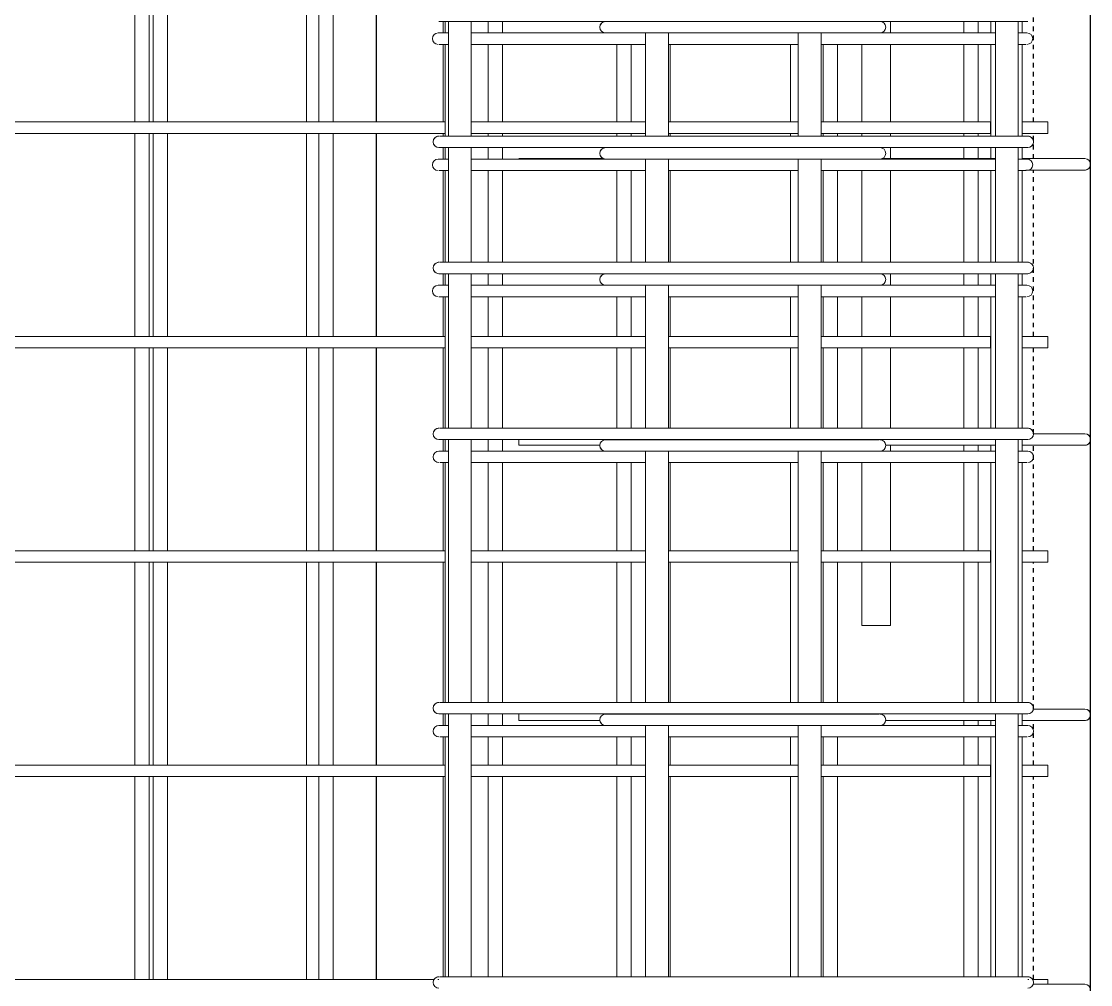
# Model space of a CAD drawing. Header units: millimetres. Extents: x -8986 to 3673, y -4076 to 6166.
# Drawn here: x -5737 to -4989, y 1789 to 2462 of the extents above; entities that cross this region are included whole.
import ezdxf

# ---------------------------------------------------------------- set-up
doc = ezdxf.new("R2010")
doc.units = ezdxf.units.MM
doc.linetypes.add('Dash', pattern=[6.36, 3.18, -3.18])
for name, color, linetype, lineweight in [('A-WALL', 113, 'Continuous', 25), ('A-WALL-HDLN', 110, 'Dash', 25), ('S-RBAR', 171, 'Continuous', 18)]:
    doc.layers.add(name, color=color, linetype=linetype, lineweight=lineweight)

msp = doc.modelspace()

# ---------------------------------------------------------------- linework, layer by layer
at = {"layer": 'A-WALL'}
for p, q in [((-4988.80383, -1395), (-4988.80383, 3660)), ((-5488.80383, 2534.10345), (-5488.80383, 2392.13793)), ((-5488.80383, 2384.13793), (-5488.80383, 2242.17241)), ((-5488.80383, 2234.17241), (-5488.80383, 2092.2069)), ((-5488.80383, 2084.2069), (-5488.80383, 1942.24138)), ((-5488.80383, 1934.24138), (-5488.80383, 1792.27586))]:
    msp.add_line(p, q, dxfattribs=at)
at = {"layer": 'A-WALL-HDLN'}
for p, q in [((-5028.80383, 2392.13793), (-5028.80383, 2534.10345)), ((-5028.80383, 2366.5), (-5028.80383, 2384.13793)), ((-5028.80383, 2242.17241), (-5028.80383, 2358.5)), ((-5028.80383, 2174), (-5028.80383, 2234.17241)), ((-5028.80383, 2092.2069), (-5028.80383, 2166)), ((-5028.80383, 1981.5), (-5028.80383, 2084.2069)), ((-5028.80383, 1942.24138), (-5028.80383, 1973.5)), ((-5028.80383, 1792.27586), (-5028.80383, 1934.24138))]:
    msp.add_line(p, q, dxfattribs=at)
at = {"layer": 'S-RBAR'}
for p, q in [((-5657.65663, 2392.13793), (-5657.65663, 2534.10345)), ((-5647.65663, 2392.13793), (-5647.65663, 2534.10345)), ((-5644.82283, 2392.13793), (-5644.82283, 2534.10345)), ((-5634.82283, 2392.13793), (-5634.82283, 2534.10345)), ((-5537.57758, 2392.13793), (-5537.57758, 2534.10345)), ((-5528.77608, 2392.13793), (-5528.77608, 2534.10345)), ((-5518.77608, 2392.13793), (-5518.77608, 2534.10345)), ((-5444.80383, 2462.5), (-5440.07244, 2462.5)), ((-5441.73624, 2454.43359), (-5441.73624, 2462.5)), ((-5440.45803, 2454.43359), (-5440.45803, 2462.5)), ((-5440.17735, 2462.5), (-5437.5966, 2462.5)), ((-5438.19661, 2382.25), (-5438.19661, 2462.5)), ((-5437.72163, 2462.5), (-5424.80383, 2462.5)), ((-5052.80383, 2462.5), (-5424.80383, 2462.5)), ((-5422.19661, 2382.25), (-5422.19661, 2462.5)), ((-5410.33233, 2454.43359), (-5410.33233, 2462.5)), ((-5400.33233, 2454.43359), (-5400.33233, 2462.5)), ((-5328.19784, 2462.43359), (-5308.19784, 2462.43359)), ((-5156.19784, 2462.43359), (-5308.19784, 2462.43359)), ((-5156.19784, 2462.43359), (-5142.05571, 2462.43359)), ((-5142.05571, 2462.43359), (-5136.87933, 2462.43359)), ((-5136.23873, 2462.43359), (-5136.19784, 2462.43359)), ((-5128.80383, 2454.43359), (-5128.80383, 2462.5)), ((-5077.46797, 2454.43359), (-5077.46797, 2462.5)), ((-5067.46797, 2454.43359), (-5067.46797, 2462.5)), ((-5058.59657, 2454.43359), (-5058.59657, 2462.5)), ((-5055.41105, 2382.25), (-5055.41105, 2462.5)), ((-5052.80383, 2462.5), (-5032.80383, 2462.5)), ((-5039.41105, 2382.25), (-5039.41105, 2462.5)), ((-5036.80383, 2454.43359), (-5036.80383, 2462.5)), ((-5438.64646, 2454.43359), (-5445.33806, 2454.43359)), ((-5422.19661, 2454.43359), (-5328.19784, 2454.43359)), ((-5328.19784, 2454.43359), (-5308.19784, 2454.43359)), ((-5156.19784, 2454.43359), (-5308.19784, 2454.43359)), ((-5300.20383, 2382.25), (-5300.20383, 2454.43359)), ((-5284.20383, 2382.25), (-5284.20383, 2454.43359)), ((-5193.40383, 2382.25), (-5193.40383, 2454.43359)), ((-5177.40383, 2382.25), (-5177.40383, 2454.43359)), ((-5156.19784, 2454.43359), (-5143.28004, 2454.43359)), ((-5143.40508, 2454.43359), (-5140.82432, 2454.43359)), ((-5140.92924, 2454.43359), (-5136.19784, 2454.43359)), ((-5136.19784, 2454.43359), (-5055.41105, 2454.43359)), ((-5033.33806, 2454.43359), (-5038.92869, 2454.43359)), ((-5439.4802, 2446.43359), (-5444.65658, 2446.43359)), ((-5441.73624, 2392.13793), (-5441.73624, 2446.43359)), ((-5440.45803, 2382.25), (-5440.45803, 2446.43359)), ((-5438.34, 2446.43359), (-5439.4802, 2446.43359)), ((-5422.19661, 2446.43359), (-5300.20383, 2446.43359)), ((-5410.33233, 2392.13793), (-5410.33233, 2446.43359)), ((-5400.33233, 2392.13793), (-5400.33233, 2446.43359)), ((-5320.31349, 2392.13793), (-5320.31349, 2446.43359)), ((-5310.31349, 2392.13793), (-5310.31349, 2446.43359)), ((-5284.20383, 2446.43359), (-5193.40383, 2446.43359)), ((-5283.08708, 2392.13793), (-5283.08708, 2446.43359)), ((-5198.89073, 2392.13793), (-5198.89073, 2446.43359)), ((-5177.40383, 2446.43359), (-5055.41105, 2446.43359)), ((-5175.84182, 2392.13793), (-5175.84182, 2446.43359)), ((-5165.84182, 2392.13793), (-5165.84182, 2446.43359)), ((-5148.80383, 2392.13793), (-5148.80383, 2446.43359)), ((-5128.80383, 2392.13793), (-5128.80383, 2446.43359)), ((-5077.46797, 2392.13793), (-5077.46797, 2446.43359)), ((-5067.46797, 2392.13793), (-5067.46797, 2446.43359)), ((-5058.59657, 2382.25), (-5058.59657, 2446.43359)), ((-5034.01955, 2446.43359), (-5039.19593, 2446.43359)), ((-5036.80383, 2382.25), (-5036.80383, 2446.43359)), ((-6211.80383, 2392.13793), (-5440.45803, 2392.13793)), ((-5422.19661, 2392.13793), (-5300.20383, 2392.13793)), ((-5284.20383, 2392.13793), (-5193.40383, 2392.13793)), ((-5177.40383, 2392.13793), (-5058.80383, 2392.13793)), ((-5058.80383, 2384.13793), (-5058.80383, 2392.13793)), ((-5036.80383, 2392.13793), (-5018.80383, 2392.13793)), ((-5018.80383, 2384.13793), (-5018.80383, 2392.13793)), ((-6211.80383, 2384.13793), (-5440.45803, 2384.13793)), ((-5657.65663, 2242.17241), (-5657.65663, 2384.13793)), ((-5647.65663, 2242.17241), (-5647.65663, 2384.13793)), ((-5644.82283, 2242.17241), (-5644.82283, 2384.13793)), ((-5634.82283, 2242.17241), (-5634.82283, 2384.13793)), ((-5537.57758, 2242.17241), (-5537.57758, 2384.13793)), ((-5528.77608, 2242.17241), (-5528.77608, 2384.13793)), ((-5518.77608, 2242.17241), (-5518.77608, 2384.13793)), ((-5444.80383, 2382.25), (-5444.7204, 2382.25)), ((-5444.12235, 2382.25), (-5438.94597, 2382.25)), ((-5441.73624, 2382.25), (-5441.73624, 2384.13793)), ((-5438.94597, 2382.25), (-5424.80383, 2382.25)), ((-5052.80383, 2382.25), (-5424.80383, 2382.25)), ((-5422.19661, 2384.13793), (-5300.20383, 2384.13793)), ((-5410.33233, 2382.25), (-5410.33233, 2384.13793)), ((-5400.33233, 2382.25), (-5400.33233, 2384.13793)), ((-5320.31349, 2382.25), (-5320.31349, 2384.13793)), ((-5310.31349, 2382.25), (-5310.31349, 2384.13793)), ((-5284.20383, 2384.13793), (-5193.40383, 2384.13793)), ((-5283.08708, 2382.25), (-5283.08708, 2384.13793)), ((-5198.89073, 2382.25), (-5198.89073, 2384.13793)), ((-5177.40383, 2384.13793), (-5058.80383, 2384.13793)), ((-5175.84182, 2382.25), (-5175.84182, 2384.13793)), ((-5165.84182, 2382.25), (-5165.84182, 2384.13793)), ((-5148.80383, 2382.25), (-5148.80383, 2384.13793)), ((-5128.80383, 2382.25), (-5128.80383, 2384.13793)), ((-5077.46797, 2382.25), (-5077.46797, 2384.13793)), ((-5067.46797, 2382.25), (-5067.46797, 2384.13793)), ((-5052.80383, 2382.25), (-5032.80383, 2382.25)), ((-5036.80383, 2384.13793), (-5018.80383, 2384.13793)), ((-5444.80383, 2374.25), (-5440.07244, 2374.25)), ((-5441.73624, 2366.18359), (-5441.73624, 2374.25)), ((-5440.45803, 2366.18359), (-5440.45803, 2374.25)), ((-5440.17735, 2374.25), (-5437.5966, 2374.25)), ((-5438.19661, 2294), (-5438.19661, 2374.25)), ((-5437.72163, 2374.25), (-5424.80383, 2374.25)), ((-5052.80383, 2374.25), (-5424.80383, 2374.25)), ((-5422.19661, 2294), (-5422.19661, 2374.25)), ((-5410.33233, 2366.18359), (-5410.33233, 2374.25)), ((-5400.33233, 2366.18359), (-5400.33233, 2374.25)), ((-5328.19784, 2374.18359), (-5308.19784, 2374.18359)), ((-5156.19784, 2374.18359), (-5308.19784, 2374.18359)), ((-5156.19784, 2374.18359), (-5142.05571, 2374.18359)), ((-5142.05571, 2374.18359), (-5136.87933, 2374.18359)), ((-5136.23873, 2374.18359), (-5136.19784, 2374.18359)), ((-5128.80383, 2366.5), (-5128.80383, 2374.25)), ((-5077.46797, 2366.5), (-5077.46797, 2374.25)), ((-5067.46797, 2366.5), (-5067.46797, 2374.25)), ((-5058.59657, 2366.5), (-5058.59657, 2374.25)), ((-5055.41105, 2294), (-5055.41105, 2374.25)), ((-5052.80383, 2374.25), (-5032.80383, 2374.25)), ((-5039.41105, 2294), (-5039.41105, 2374.25)), ((-5036.80383, 2366.18359), (-5036.80383, 2374.25)), ((-5438.64646, 2366.18359), (-5445.33806, 2366.18359)), ((-5422.19661, 2366.18359), (-5328.19784, 2366.18359)), ((-5388.80383, 2366.5), (-5329.66794, 2366.5)), ((-5328.19784, 2366.18359), (-5308.19784, 2366.18359)), ((-5156.19784, 2366.18359), (-5308.19784, 2366.18359)), ((-5300.20383, 2294), (-5300.20383, 2366.18359)), ((-5284.20383, 2294), (-5284.20383, 2366.18359)), ((-5193.40383, 2294), (-5193.40383, 2366.18359)), ((-5177.40383, 2294), (-5177.40383, 2366.18359)), ((-5156.19784, 2366.18359), (-5143.28004, 2366.18359)), ((-5143.40508, 2366.18359), (-5140.82432, 2366.18359)), ((-5140.92924, 2366.18359), (-5136.19784, 2366.18359)), ((-5136.19784, 2366.18359), (-5055.41105, 2366.18359)), ((-5134.72775, 2366.5), (-5055.41105, 2366.5)), ((-5033.33806, 2366.18359), (-5038.92869, 2366.18359)), ((-5036.80383, 2366.5), (-5012.80383, 2366.5)), ((-4992.80383, 2366.5), (-5012.80383, 2366.5)), ((-5439.4802, 2358.18359), (-5444.65658, 2358.18359)), ((-5441.73624, 2294), (-5441.73624, 2358.18359)), ((-5440.45803, 2294), (-5440.45803, 2358.18359)), ((-5438.34, 2358.18359), (-5439.4802, 2358.18359)), ((-5422.19661, 2358.18359), (-5300.20383, 2358.18359)), ((-5410.33233, 2294), (-5410.33233, 2358.18359)), ((-5400.33233, 2294), (-5400.33233, 2358.18359)), ((-5320.31349, 2294), (-5320.31349, 2358.18359)), ((-5310.31349, 2294), (-5310.31349, 2358.18359)), ((-5284.20383, 2358.18359), (-5193.40383, 2358.18359)), ((-5283.08708, 2294), (-5283.08708, 2358.18359)), ((-5198.89073, 2294), (-5198.89073, 2358.18359)), ((-5177.40383, 2358.18359), (-5055.41105, 2358.18359)), ((-5175.84182, 2294), (-5175.84182, 2358.18359)), ((-5165.84182, 2294), (-5165.84182, 2358.18359)), ((-5148.80383, 2294), (-5148.80383, 2358.18359)), ((-5128.80383, 2294), (-5128.80383, 2358.18359)), ((-5077.46797, 2294), (-5077.46797, 2358.18359)), ((-5067.46797, 2294), (-5067.46797, 2358.18359)), ((-5058.59657, 2294), (-5058.59657, 2358.18359)), ((-5034.01955, 2358.18359), (-5039.19593, 2358.18359)), ((-5036.80383, 2294), (-5036.80383, 2358.18359)), ((-5034.04558, 2358.5), (-5032.3265, 2358.5)), ((-5031.86796, 2358.5), (-5012.80383, 2358.5)), ((-4992.80383, 2358.5), (-5012.80383, 2358.5)), ((-5444.80383, 2294), (-5444.7204, 2294)), ((-5444.12235, 2294), (-5438.94597, 2294)), ((-5438.94597, 2294), (-5424.80383, 2294)), ((-5052.80383, 2294), (-5424.80383, 2294)), ((-5052.80383, 2294), (-5032.80383, 2294)), ((-5444.80383, 2286), (-5440.07244, 2286)), ((-5441.73624, 2277.93359), (-5441.73624, 2286)), ((-5440.45803, 2277.93359), (-5440.45803, 2286)), ((-5440.17735, 2286), (-5437.5966, 2286)), ((-5438.19661, 2177.93359), (-5438.19661, 2286)), ((-5437.72163, 2286), (-5424.80383, 2286)), ((-5052.80383, 2286), (-5424.80383, 2286)), ((-5422.19661, 2177.93359), (-5422.19661, 2286)), ((-5410.33233, 2277.93359), (-5410.33233, 2286)), ((-5400.33233, 2277.93359), (-5400.33233, 2286)), ((-5328.19784, 2285.93359), (-5308.19784, 2285.93359)), ((-5156.19784, 2285.93359), (-5308.19784, 2285.93359)), ((-5156.19784, 2285.93359), (-5142.05571, 2285.93359)), ((-5142.05571, 2285.93359), (-5136.87933, 2285.93359)), ((-5136.23873, 2285.93359), (-5136.19784, 2285.93359)), ((-5128.80383, 2277.93359), (-5128.80383, 2286)), ((-5077.46797, 2277.93359), (-5077.46797, 2286)), ((-5067.46797, 2277.93359), (-5067.46797, 2286)), ((-5058.59657, 2277.93359), (-5058.59657, 2286)), ((-5055.41105, 2177.93359), (-5055.41105, 2286)), ((-5052.80383, 2286), (-5032.80383, 2286)), ((-5039.41105, 2177.93359), (-5039.41105, 2286)), ((-5036.80383, 2277.93359), (-5036.80383, 2286)), ((-5438.64646, 2277.93359), (-5445.33806, 2277.93359)), ((-5422.19661, 2277.93359), (-5328.19784, 2277.93359)), ((-5328.19784, 2277.93359), (-5308.19784, 2277.93359)), ((-5156.19784, 2277.93359), (-5308.19784, 2277.93359)), ((-5300.20383, 2177.93359), (-5300.20383, 2277.93359)), ((-5284.20383, 2177.93359), (-5284.20383, 2277.93359)), ((-5193.40383, 2177.93359), (-5193.40383, 2277.93359)), ((-5177.40383, 2177.93359), (-5177.40383, 2277.93359)), ((-5156.19784, 2277.93359), (-5143.28004, 2277.93359)), ((-5143.40508, 2277.93359), (-5140.82432, 2277.93359)), ((-5140.92924, 2277.93359), (-5136.19784, 2277.93359)), ((-5136.19784, 2277.93359), (-5055.41105, 2277.93359)), ((-5033.33806, 2277.93359), (-5038.92869, 2277.93359)), ((-5439.4802, 2269.93359), (-5444.65658, 2269.93359)), ((-5441.73624, 2242.17241), (-5441.73624, 2269.93359)), ((-5440.45803, 2177.93359), (-5440.45803, 2269.93359)), ((-5438.34, 2269.93359), (-5439.4802, 2269.93359)), ((-5422.19661, 2269.93359), (-5300.20383, 2269.93359)), ((-5410.33233, 2242.17241), (-5410.33233, 2269.93359)), ((-5400.33233, 2242.17241), (-5400.33233, 2269.93359)), ((-5320.31349, 2242.17241), (-5320.31349, 2269.93359)), ((-5310.31349, 2242.17241), (-5310.31349, 2269.93359)), ((-5284.20383, 2269.93359), (-5193.40383, 2269.93359)), ((-5283.08708, 2242.17241), (-5283.08708, 2269.93359)), ((-5198.89073, 2242.17241), (-5198.89073, 2269.93359)), ((-5177.40383, 2269.93359), (-5055.41105, 2269.93359)), ((-5175.84182, 2242.17241), (-5175.84182, 2269.93359)), ((-5165.84182, 2242.17241), (-5165.84182, 2269.93359)), ((-5148.80383, 2242.17241), (-5148.80383, 2269.93359)), ((-5128.80383, 2242.17241), (-5128.80383, 2269.93359)), ((-5077.46797, 2242.17241), (-5077.46797, 2269.93359)), ((-5067.46797, 2242.17241), (-5067.46797, 2269.93359)), ((-5058.59657, 2177.93359), (-5058.59657, 2269.93359)), ((-5034.01955, 2269.93359), (-5039.19593, 2269.93359)), ((-5036.80383, 2177.93359), (-5036.80383, 2269.93359)), ((-6211.80383, 2242.17241), (-5440.45803, 2242.17241)), ((-5422.19661, 2242.17241), (-5300.20383, 2242.17241)), ((-5284.20383, 2242.17241), (-5193.40383, 2242.17241)), ((-5177.40383, 2242.17241), (-5058.80383, 2242.17241)), ((-5058.80383, 2234.17241), (-5058.80383, 2242.17241)), ((-5036.80383, 2242.17241), (-5018.80383, 2242.17241)), ((-5018.80383, 2234.17241), (-5018.80383, 2242.17241)), ((-6211.80383, 2234.17241), (-5440.45803, 2234.17241)), ((-5657.65663, 2092.2069), (-5657.65663, 2234.17241)), ((-5647.65663, 2092.2069), (-5647.65663, 2234.17241)), ((-5644.82283, 2092.2069), (-5644.82283, 2234.17241)), ((-5634.82283, 2092.2069), (-5634.82283, 2234.17241)), ((-5537.57758, 2092.2069), (-5537.57758, 2234.17241)), ((-5528.77608, 2092.2069), (-5528.77608, 2234.17241)), ((-5518.77608, 2092.2069), (-5518.77608, 2234.17241)), ((-5441.73624, 2177.93359), (-5441.73624, 2234.17241)), ((-5422.19661, 2234.17241), (-5300.20383, 2234.17241)), ((-5410.33233, 2177.93359), (-5410.33233, 2234.17241)), ((-5400.33233, 2177.93359), (-5400.33233, 2234.17241)), ((-5320.31349, 2177.93359), (-5320.31349, 2234.17241)), ((-5310.31349, 2177.93359), (-5310.31349, 2234.17241)), ((-5284.20383, 2234.17241), (-5193.40383, 2234.17241)), ((-5283.08708, 2177.93359), (-5283.08708, 2234.17241)), ((-5198.89073, 2177.93359), (-5198.89073, 2234.17241)), ((-5177.40383, 2234.17241), (-5058.80383, 2234.17241)), ((-5175.84182, 2177.93359), (-5175.84182, 2234.17241)), ((-5165.84182, 2177.93359), (-5165.84182, 2234.17241)), ((-5148.80383, 2177.93359), (-5148.80383, 2234.17241)), ((-5128.80383, 2177.93359), (-5128.80383, 2234.17241)), ((-5077.46797, 2177.93359), (-5077.46797, 2234.17241)), ((-5067.46797, 2177.93359), (-5067.46797, 2234.17241)), ((-5036.80383, 2234.17241), (-5018.80383, 2234.17241)), ((-5444.80383, 2177.93359), (-5444.7204, 2177.93359)), ((-5444.12235, 2177.93359), (-5438.94597, 2177.93359)), ((-5438.94597, 2177.93359), (-5424.80383, 2177.93359)), ((-5052.80383, 2177.93359), (-5424.80383, 2177.93359)), ((-5052.80383, 2177.93359), (-5032.80383, 2177.93359)), ((-5444.80383, 2169.93359), (-5440.07244, 2169.93359)), ((-5441.73624, 2161.86719), (-5441.73624, 2169.93359)), ((-5440.45803, 2161.86719), (-5440.45803, 2169.93359)), ((-5440.17735, 2169.93359), (-5437.5966, 2169.93359)), ((-5438.19661, 1986.10121), (-5438.19661, 2169.93359)), ((-5437.72163, 2169.93359), (-5424.80383, 2169.93359)), ((-5052.80383, 2169.93359), (-5424.80383, 2169.93359)), ((-5422.19661, 1986.10121), (-5422.19661, 2169.93359)), ((-5410.33233, 2161.86719), (-5410.33233, 2169.93359)), ((-5400.33233, 2161.86719), (-5400.33233, 2169.93359)), ((-5388.80383, 2166), (-5388.80383, 2169.93359)), ((-5328.19784, 2169.86719), (-5308.19784, 2169.86719)), ((-5156.19784, 2169.86719), (-5308.19784, 2169.86719)), ((-5156.19784, 2169.86719), (-5142.05571, 2169.86719)), ((-5142.05571, 2169.86719), (-5136.87933, 2169.86719)), ((-5136.23873, 2169.86719), (-5136.19784, 2169.86719)), ((-5055.41105, 1986.10121), (-5055.41105, 2169.93359)), ((-5052.80383, 2169.93359), (-5032.80383, 2169.93359)), ((-5039.41105, 1986.10121), (-5039.41105, 2169.93359)), ((-5036.80383, 2161.86719), (-5036.80383, 2169.93359)), ((-5028.85479, 2174), (-5012.80383, 2174)), ((-4992.80383, 2174), (-5012.80383, 2174)), ((-5388.80383, 2166), (-5332.09593, 2166)), ((-5132.29975, 2166), (-5055.41105, 2166)), ((-5128.80383, 2161.86719), (-5128.80383, 2166)), ((-5077.46797, 2161.86719), (-5077.46797, 2166)), ((-5067.46797, 2161.86719), (-5067.46797, 2166)), ((-5058.59657, 2161.86719), (-5058.59657, 2166)), ((-5036.80383, 2166), (-5012.80383, 2166)), ((-4992.80383, 2166), (-5012.80383, 2166)), ((-5438.67284, 2161.86719), (-5444.80383, 2161.86719)), ((-5422.19661, 2161.86719), (-5328.19784, 2161.86719)), ((-5328.19784, 2161.86719), (-5308.19784, 2161.86719)), ((-5156.19784, 2161.86719), (-5308.19784, 2161.86719)), ((-5300.20383, 1986.10121), (-5300.20383, 2161.86719)), ((-5284.20383, 1986.10121), (-5284.20383, 2161.86719)), ((-5193.40383, 1986.10121), (-5193.40383, 2161.86719)), ((-5177.40383, 1986.10121), (-5177.40383, 2161.86719)), ((-5156.19784, 2161.86719), (-5143.28004, 2161.86719)), ((-5143.40508, 2161.86719), (-5140.82432, 2161.86719)), ((-5140.92924, 2161.86719), (-5136.19784, 2161.86719)), ((-5136.19784, 2161.86719), (-5055.41105, 2161.86719)), ((-5032.80383, 2161.86719), (-5038.93482, 2161.86719)), ((-5438.94597, 2153.86719), (-5444.12235, 2153.86719)), ((-5441.73624, 2092.2069), (-5441.73624, 2153.86719)), ((-5440.45803, 1986.10121), (-5440.45803, 2153.86719)), ((-5438.29026, 2153.86719), (-5438.94597, 2153.86719)), ((-5422.19661, 2153.86719), (-5300.20383, 2153.86719)), ((-5410.33233, 2092.2069), (-5410.33233, 2153.86719)), ((-5400.33233, 2092.2069), (-5400.33233, 2153.86719)), ((-5320.31349, 2092.2069), (-5320.31349, 2153.86719)), ((-5310.31349, 2092.2069), (-5310.31349, 2153.86719)), ((-5284.20383, 2153.86719), (-5193.40383, 2153.86719)), ((-5283.08708, 2092.2069), (-5283.08708, 2153.86719)), ((-5198.89073, 2092.2069), (-5198.89073, 2153.86719)), ((-5177.40383, 2153.86719), (-5055.41105, 2153.86719)), ((-5175.84182, 2092.2069), (-5175.84182, 2153.86719)), ((-5165.84182, 2092.2069), (-5165.84182, 2153.86719)), ((-5148.80383, 2092.2069), (-5148.80383, 2153.86719)), ((-5128.80383, 2092.2069), (-5128.80383, 2153.86719)), ((-5077.46797, 2092.2069), (-5077.46797, 2153.86719)), ((-5067.46797, 2092.2069), (-5067.46797, 2153.86719)), ((-5058.59657, 1986.10121), (-5058.59657, 2153.86719)), ((-5038.66169, 2153.86719), (-5039.3174, 2153.86719)), ((-5033.48531, 2153.86719), (-5038.66169, 2153.86719)), ((-5036.80383, 1986.10121), (-5036.80383, 2153.86719)), ((-6211.80383, 2092.2069), (-5440.45803, 2092.2069)), ((-5422.19661, 2092.2069), (-5300.20383, 2092.2069)), ((-5284.20383, 2092.2069), (-5193.40383, 2092.2069)), ((-5177.40383, 2092.2069), (-5058.80383, 2092.2069)), ((-5058.80383, 2084.2069), (-5058.80383, 2092.2069)), ((-5036.80383, 2092.2069), (-5018.80383, 2092.2069)), ((-5018.80383, 2084.2069), (-5018.80383, 2092.2069)), ((-6211.80383, 2084.2069), (-5440.45803, 2084.2069)), ((-5657.65663, 1942.24138), (-5657.65663, 2084.2069)), ((-5647.65663, 1942.24138), (-5647.65663, 2084.2069)), ((-5644.82283, 1942.24138), (-5644.82283, 2084.2069)), ((-5634.82283, 1942.24138), (-5634.82283, 2084.2069)), ((-5537.57758, 1942.24138), (-5537.57758, 2084.2069)), ((-5528.77608, 1942.24138), (-5528.77608, 2084.2069)), ((-5518.77608, 1942.24138), (-5518.77608, 2084.2069)), ((-5441.73624, 1986.10121), (-5441.73624, 2084.2069)), ((-5422.19661, 2084.2069), (-5300.20383, 2084.2069)), ((-5410.33233, 1986.10121), (-5410.33233, 2084.2069)), ((-5400.33233, 1986.10121), (-5400.33233, 2084.2069)), ((-5320.31349, 1986.10121), (-5320.31349, 2084.2069)), ((-5310.31349, 1986.10121), (-5310.31349, 2084.2069)), ((-5284.20383, 2084.2069), (-5193.40383, 2084.2069)), ((-5283.08708, 1986.10121), (-5283.08708, 2084.2069)), ((-5198.89073, 1986.10121), (-5198.89073, 2084.2069)), ((-5177.40383, 2084.2069), (-5058.80383, 2084.2069)), ((-5175.84182, 1986.10121), (-5175.84182, 2084.2069)), ((-5165.84182, 1986.10121), (-5165.84182, 2084.2069)), ((-5148.80383, 2040), (-5148.80383, 2084.2069)), ((-5128.80383, 2040), (-5128.80383, 2084.2069)), ((-5077.46797, 1986.10121), (-5077.46797, 2084.2069)), ((-5067.46797, 1986.10121), (-5067.46797, 2084.2069)), ((-5036.80383, 2084.2069), (-5018.80383, 2084.2069)), ((-5128.80383, 2040), (-5148.80383, 2040)), ((-5444.80383, 1986.10121), (-5444.7204, 1986.10121)), ((-5444.12235, 1986.10121), (-5438.94597, 1986.10121)), ((-5438.94597, 1986.10121), (-5424.80383, 1986.10121)), ((-5052.80383, 1986.10121), (-5424.80383, 1986.10121)), ((-5052.80383, 1986.10121), (-5032.80383, 1986.10121)), ((-5444.80383, 1978.10121), (-5440.07244, 1978.10121)), ((-5441.73624, 1969.95285), (-5441.73624, 1978.10121)), ((-5440.45803, 1969.95285), (-5440.45803, 1978.10121)), ((-5440.17735, 1978.10121), (-5437.5966, 1978.10121)), ((-5438.19661, 1794.26882), (-5438.19661, 1978.10121)), ((-5437.72163, 1978.10121), (-5424.80383, 1978.10121)), ((-5052.80383, 1978.10121), (-5424.80383, 1978.10121)), ((-5422.19661, 1794.26882), (-5422.19661, 1978.10121)), ((-5410.33233, 1969.95285), (-5410.33233, 1978.10121)), ((-5400.33233, 1969.95285), (-5400.33233, 1978.10121)), ((-5388.80383, 1973.5), (-5388.80383, 1978.10121)), ((-5328.19784, 1978.00901), (-5308.19784, 1978.00901)), ((-5156.19784, 1978.00901), (-5308.19784, 1978.00901)), ((-5156.19784, 1978.00901), (-5142.05571, 1978.00901)), ((-5142.05571, 1978.00901), (-5136.87933, 1978.00901)), ((-5136.23873, 1978.00901), (-5136.19784, 1978.00901)), ((-5055.41105, 1794.26882), (-5055.41105, 1978.10121)), ((-5052.80383, 1978.10121), (-5032.80383, 1978.10121)), ((-5039.41105, 1794.26882), (-5039.41105, 1978.10121)), ((-5036.80383, 1969.95285), (-5036.80383, 1978.10121)), ((-5028.88298, 1981.5), (-5012.80383, 1981.5)), ((-4992.80383, 1981.5), (-5012.80383, 1981.5)), ((-5438.67284, 1969.95285), (-5444.80383, 1969.95285)), ((-5422.19661, 1969.95285), (-5300.20383, 1969.95285)), ((-5388.80383, 1973.5), (-5332.13083, 1973.5)), ((-5328.19784, 1970.00901), (-5308.19784, 1970.00901)), ((-5156.19784, 1970.00901), (-5308.19784, 1970.00901)), ((-5300.20383, 1794.26882), (-5300.20383, 1970.00901)), ((-5284.20383, 1794.26882), (-5284.20383, 1970.00901)), ((-5284.20383, 1969.95285), (-5193.40383, 1969.95285)), ((-5193.40383, 1794.26882), (-5193.40383, 1970.00901)), ((-5177.40383, 1794.26882), (-5177.40383, 1970.00901)), ((-5177.40383, 1969.95285), (-5055.41105, 1969.95285)), ((-5156.19784, 1970.00901), (-5143.28004, 1970.00901)), ((-5143.40508, 1970.00901), (-5140.82432, 1970.00901)), ((-5140.92924, 1970.00901), (-5136.19784, 1970.00901)), ((-5132.26486, 1973.5), (-5055.41105, 1973.5)), ((-5077.46797, 1969.95285), (-5077.46797, 1973.5)), ((-5067.46797, 1969.95285), (-5067.46797, 1973.5)), ((-5058.59657, 1969.95285), (-5058.59657, 1973.5)), ((-5032.80383, 1969.95285), (-5038.93482, 1969.95285)), ((-5036.80383, 1973.5), (-5012.80383, 1973.5)), ((-4992.80383, 1973.5), (-5012.80383, 1973.5)), ((-5438.94597, 1961.95285), (-5444.12235, 1961.95285)), ((-5441.73624, 1942.24138), (-5441.73624, 1961.95285)), ((-5440.45803, 1794.26882), (-5440.45803, 1961.95285)), ((-5438.29026, 1961.95285), (-5438.94597, 1961.95285)), ((-5422.19661, 1961.95285), (-5300.20383, 1961.95285)), ((-5410.33233, 1942.24138), (-5410.33233, 1961.95285)), ((-5400.33233, 1942.24138), (-5400.33233, 1961.95285)), ((-5320.31349, 1942.24138), (-5320.31349, 1961.95285)), ((-5310.31349, 1942.24138), (-5310.31349, 1961.95285)), ((-5284.20383, 1961.95285), (-5193.40383, 1961.95285)), ((-5283.08708, 1942.24138), (-5283.08708, 1961.95285)), ((-5198.89073, 1942.24138), (-5198.89073, 1961.95285)), ((-5177.40383, 1961.95285), (-5055.41105, 1961.95285)), ((-5175.84182, 1942.24138), (-5175.84182, 1961.95285)), ((-5165.84182, 1942.24138), (-5165.84182, 1961.95285)), ((-5077.46797, 1942.24138), (-5077.46797, 1961.95285)), ((-5067.46797, 1942.24138), (-5067.46797, 1961.95285)), ((-5058.59657, 1794.26882), (-5058.59657, 1961.95285)), ((-5038.66169, 1961.95285), (-5039.3174, 1961.95285)), ((-5033.48531, 1961.95285), (-5038.66169, 1961.95285)), ((-5036.80383, 1794.26882), (-5036.80383, 1961.95285)), ((-6211.80383, 1942.24138), (-5440.45803, 1942.24138)), ((-5422.19661, 1942.24138), (-5300.20383, 1942.24138)), ((-5284.20383, 1942.24138), (-5193.40383, 1942.24138)), ((-5177.40383, 1942.24138), (-5058.80383, 1942.24138)), ((-5058.80383, 1934.24138), (-5058.80383, 1942.24138)), ((-5036.80383, 1942.24138), (-5018.80383, 1942.24138)), ((-5018.80383, 1934.24138), (-5018.80383, 1942.24138)), ((-6211.80383, 1934.24138), (-5440.45803, 1934.24138)), ((-5657.65663, 1792.27586), (-5657.65663, 1934.24138)), ((-5647.65663, 1792.27586), (-5647.65663, 1934.24138)), ((-5644.82283, 1792.27586), (-5644.82283, 1934.24138)), ((-5634.82283, 1792.27586), (-5634.82283, 1934.24138)), ((-5537.57758, 1792.27586), (-5537.57758, 1934.24138)), ((-5528.77608, 1792.27586), (-5528.77608, 1934.24138)), ((-5518.77608, 1792.27586), (-5518.77608, 1934.24138)), ((-5441.73624, 1794.26882), (-5441.73624, 1934.24138)), ((-5422.19661, 1934.24138), (-5300.20383, 1934.24138)), ((-5410.33233, 1794.26882), (-5410.33233, 1934.24138)), ((-5400.33233, 1794.26882), (-5400.33233, 1934.24138)), ((-5320.31349, 1794.26882), (-5320.31349, 1934.24138)), ((-5310.31349, 1794.26882), (-5310.31349, 1934.24138)), ((-5284.20383, 1934.24138), (-5193.40383, 1934.24138)), ((-5283.08708, 1794.26882), (-5283.08708, 1934.24138)), ((-5198.89073, 1794.26882), (-5198.89073, 1934.24138)), ((-5177.40383, 1934.24138), (-5058.80383, 1934.24138)), ((-5175.84182, 1794.26882), (-5175.84182, 1934.24138)), ((-5165.84182, 1794.26882), (-5165.84182, 1934.24138)), ((-5077.46797, 1794.26882), (-5077.46797, 1934.24138)), ((-5067.46797, 1794.26882), (-5067.46797, 1934.24138)), ((-5036.80383, 1934.24138), (-5018.80383, 1934.24138)), ((-6211.80383, 1792.27586), (-5447.92187, 1792.27586)), ((-5445.59467, 1792.27586), (-5444.80383, 1792.27586)), ((-5444.80383, 1794.26882), (-5444.7204, 1794.26882)), ((-5444.12235, 1794.26882), (-5438.94597, 1794.26882)), ((-5438.94597, 1794.26882), (-5424.80383, 1794.26882)), ((-5052.80383, 1794.26882), (-5424.80383, 1794.26882)), ((-5052.80383, 1794.26882), (-5032.80383, 1794.26882)), ((-5032.80383, 1792.27586), (-5032.01299, 1792.27586)), ((-5029.68579, 1792.27586), (-5018.80383, 1792.27586)), ((-5029.24449, 1789), (-5012.80383, 1789)), ((-5018.80383, 1789), (-5018.80383, 1792.27586)), ((-4992.80383, 1789), (-5012.80383, 1789))]:
    msp.add_line(p, q, dxfattribs=at)
for centre, start, end in [((-5328.19784, 2458.43359), 90, 270), ((-5328.19784, 2458.43359), 120, 165), ((-5328.19784, 2458.43359), 90, 105), ((-5136.19784, 2458.43359), 270, 90), ((-5136.19784, 2458.43359), 270, 90), ((-5445.33806, 2450.43359), 90, 270), ((-5328.19784, 2458.43359), 195, 240), ((-5033.33806, 2450.43359), 270, 90), ((-5444.80383, 2378.25), 90, 270), ((-5444.80383, 2378.25), 90, 270), ((-5444.80383, 2378.25), 120, 165), ((-5444.80383, 2378.25), 90, 105), ((-5032.80383, 2378.25), 75, 90), ((-5032.80383, 2378.25), 270, 90), ((-5032.80383, 2378.25), 15, 60), ((-5444.80383, 2378.25), 195, 240), ((-5328.19784, 2370.18359), 90, 270), ((-5328.19784, 2370.18359), 120, 165), ((-5328.19784, 2370.18359), 90, 105), ((-5136.19784, 2370.18359), 270, 90), ((-5136.19784, 2370.18359), 270, 90), ((-5032.80383, 2378.25), 300, 345), ((-5445.33806, 2362.18359), 90, 270), ((-5328.19784, 2370.18359), 195, 240), ((-5033.33806, 2362.18359), 270, 90), ((-4992.80383, 2362.5), 270, 90), ((-4992.80383, 2362.5), 15, 60), ((-4992.80383, 2362.5), 270, 285), ((-4992.80383, 2362.5), 300, 345), ((-5444.80383, 2290), 90, 270), ((-5444.80383, 2290), 90, 270), ((-5444.80383, 2290), 120, 165), ((-5444.80383, 2290), 90, 105), ((-5032.80383, 2290), 75, 90), ((-5032.80383, 2290), 270, 90), ((-5032.80383, 2290), 15, 60), ((-5444.80383, 2290), 195, 240), ((-5328.19784, 2281.93359), 90, 270), ((-5328.19784, 2281.93359), 120, 165), ((-5328.19784, 2281.93359), 90, 105), ((-5136.19784, 2281.93359), 270, 90), ((-5136.19784, 2281.93359), 270, 90), ((-5032.80383, 2290), 300, 345), ((-5445.33806, 2273.93359), 90, 270), ((-5328.19784, 2281.93359), 195, 240), ((-5033.33806, 2273.93359), 270, 90), ((-5444.80383, 2173.93359), 90, 270), ((-5444.80383, 2173.93359), 90, 270), ((-5444.80383, 2173.93359), 120, 165), ((-5444.80383, 2173.93359), 90, 105), ((-5032.80383, 2173.93359), 75, 90), ((-5032.80383, 2173.93359), 270, 90), ((-5032.80383, 2173.93359), 15, 60), ((-5444.80383, 2173.93359), 195, 240), ((-5328.19784, 2165.86719), 90, 270), ((-5136.19784, 2165.86719), 270, 90), ((-5136.19784, 2165.86719), 270, 90), ((-4992.80383, 2170), 270, 90), ((-4992.80383, 2170), 15, 60), ((-5328.19784, 2165.86719), 195, 240), ((-4992.80383, 2170), 270, 285), ((-4992.80383, 2170), 300, 345), ((-5444.80383, 2157.86719), 90, 270), ((-5032.80383, 2157.86719), 270, 90), ((-5444.80383, 1982.10121), 90, 270), ((-5444.80383, 1982.10121), 90, 270), ((-5444.80383, 1982.10121), 120, 165), ((-5444.80383, 1982.10121), 90, 105), ((-5032.80383, 1982.10121), 75, 90), ((-5032.80383, 1982.10121), 270, 90), ((-5032.80383, 1982.10121), 15, 60), ((-5444.80383, 1982.10121), 195, 240), ((-5328.19784, 1974.00901), 90, 270), ((-5136.19784, 1974.00901), 270, 90), ((-5136.19784, 1974.00901), 270, 90), ((-4992.80383, 1977.5), 270, 90), ((-4992.80383, 1977.5), 15, 60), ((-4992.80383, 1977.5), 300, 345), ((-5444.80383, 1965.95285), 90, 270), ((-5328.19784, 1974.00901), 195, 240), ((-5136.19784, 1974.00901), 300, 345), ((-5032.80383, 1965.95285), 270, 90), ((-4992.80383, 1977.5), 270, 285), ((-5444.80383, 1790.26882), 90, 270), ((-5444.80383, 1790.26882), 90, 270), ((-5444.80383, 1790.26882), 120, 149.8725089), ((-5444.80383, 1790.26882), 90, 105), ((-5032.80383, 1790.26882), 75, 90), ((-5032.80383, 1790.26882), 270, 90), ((-5032.80383, 1790.26882), 15, 60), ((-4992.80383, 1785), 270, 90)]:
    msp.add_arc(centre, 4, start, end, dxfattribs=at)

doc.saveas('drawing.dxf')
